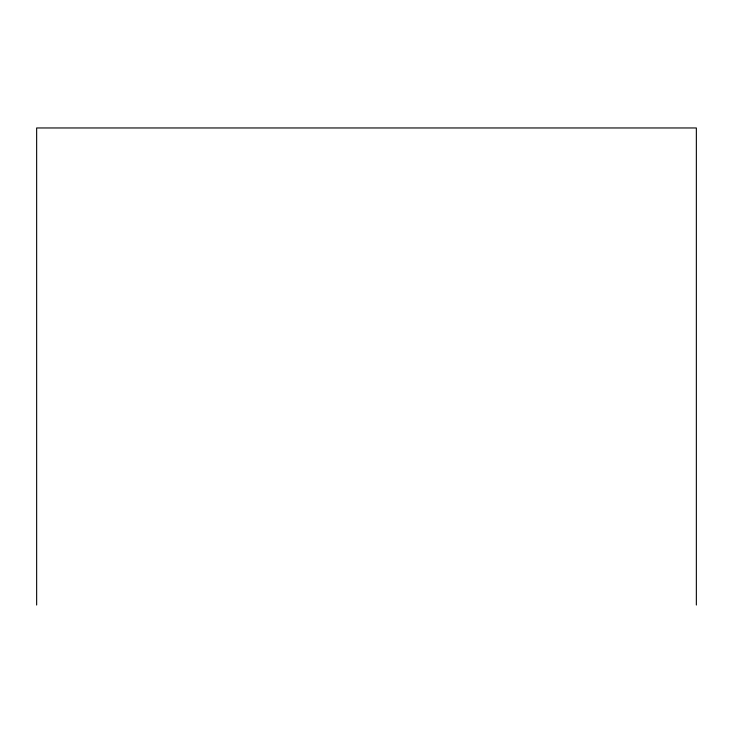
<?xml version="1.0" encoding="UTF-8"?>
<svg xmlns="http://www.w3.org/2000/svg" width="733" height="733" viewBox="0 0 733 733"><rect width="100%" height="100%" fill="white"/><g stroke="black" fill="none" stroke-linecap="round" stroke-linejoin="round"><path stroke-width="1.1" d="M696.35 605.037L696.35 127.963L36.65 127.963L36.65 605.037"/></g></svg>
